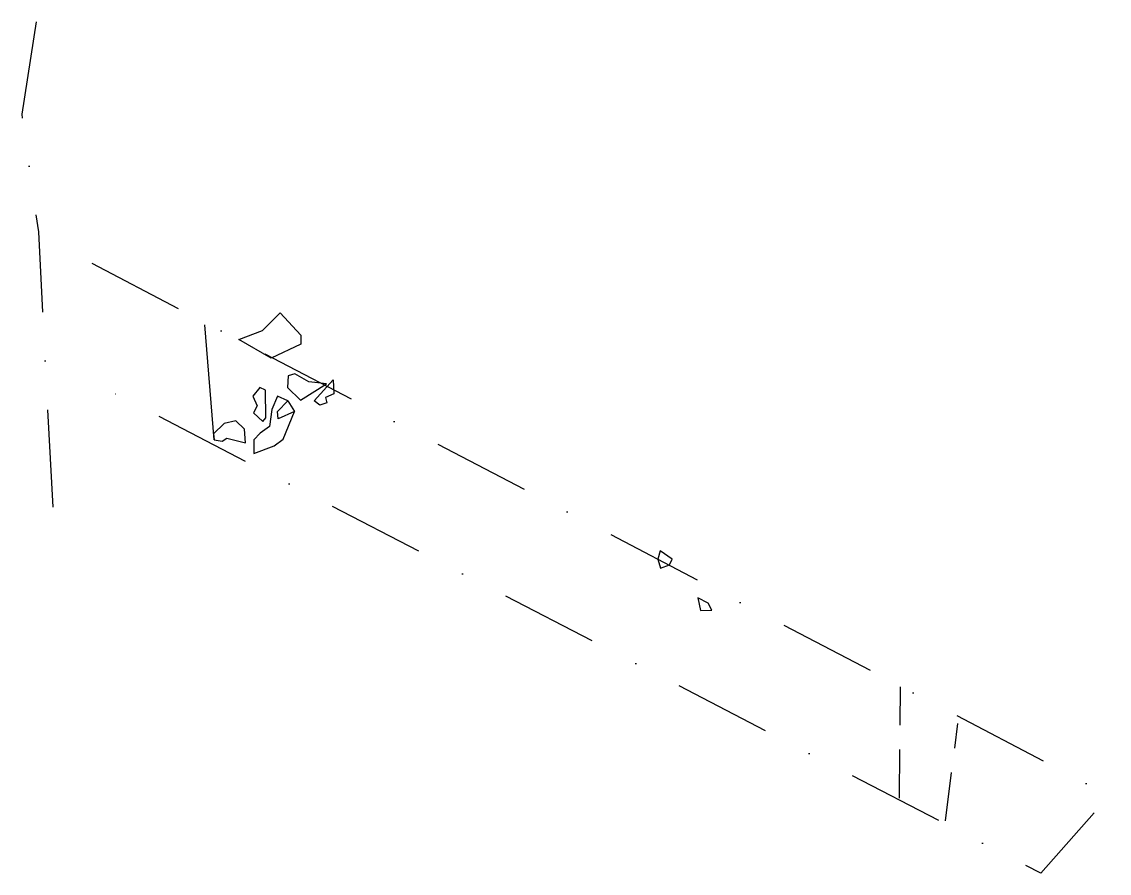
# Model space of a CAD drawing. Extents: x 382 to 661, y -2135 to -1917.
import ezdxf

# ---------------------------------------------------------------- set-up
doc = ezdxf.new("R2010")
doc.units = 0
doc.header["$LTSCALE"] = 25
doc.header["$MEASUREMENT"] = 0
doc.linetypes.add('GESTRICHELT', pattern=[0.75, 0.5, -0.25])
doc.linetypes.add('STRICHPUNKTX2', pattern=[2, 1, -0.5, 0, -0.5])
for name, color, linetype in [('BEFUND', 1, 'CONTINUOUS'), ('BEFUND_UNSICHER', 1, 'GESTRICHELT'), ('GRABUNGSGRENZE', 3, 'STRICHPUNKTX2'), ('STEINE', 4, 'CONTINUOUS')]:
    doc.layers.add(name, color=color, linetype=linetype)

msp = doc.modelspace()

# ---------------------------------------------------------------- linework, layer by layer
at = {"layer": 'BEFUND'}
msp.add_lwpolyline([(431.7, -2024.28), (429.31, -1994.79)], dxfattribs=at)
at = {"layer": 'BEFUND_UNSICHER'}
for points in [[(607.58, -2116.18), (607.87, -2087.64)], [(619.41, -2121.97), (622.6, -2097.05)]]:
    msp.add_lwpolyline(points, dxfattribs=at)
at = {"layer": 'GRABUNGSGRENZE', "flags": 128}
for points in [[(386.05, -1917.01), (382.31, -1940.69), (386.58, -1970.93), (390.76, -2051.1)], [(400.31, -1978.94), (661.45, -2115.5), (643.86, -2135.45), (399.68, -2009.04)]]:
    msp.add_lwpolyline(points, dxfattribs=at)
at = {"layer": 'STEINE'}
for points in [[(438.01, -1998.54), (444.11, -1996.24), (448.67, -1991.68), (453.93, -1997.42), (453.99, -1999.76), (446.35, -2003.31), (438.01, -1998.54)], [(460.51, -2009.9), (456.03, -2009.37), (452.45, -2007.33), (450.66, -2007.81), (450.56, -2010.82), (453.82, -2014.08), (460.51, -2009.9)], [(462.26, -2008.86), (462.46, -2012.43), (460.3, -2013.36), (460.59, -2014.8), (458.79, -2015.38), (457.33, -2014.24), (462.26, -2008.86)], [(444.98, -2018.58), (444.89, -2011.49), (443.43, -2010.81), (441.61, -2013.02), (442.74, -2015.53), (441.79, -2017.3), (444.2, -2019.58), (444.98, -2018.58)], [(450.61, -2014.23), (447.92, -2013.07), (446.5, -2016.46), (445.92, -2020.88), (443.55, -2022.53), (441.89, -2024.23), (441.88, -2027.75), (447.06, -2025.79), (449.38, -2024.1), (452.3, -2017.01)], [(450.61, -2014.23), (452.3, -2017.01), (448.09, -2018.88), (447.96, -2016.99), (450.61, -2014.23)], [(439.74, -2025.07), (439.49, -2021.49), (437.28, -2019.42), (434.26, -2020.09), (431.57, -2022.69), (431.7, -2024.28), (433.78, -2024.62), (434.96, -2023.87), (439.74, -2025.07)], [(546.29, -2057.17), (548.54, -2056.34), (549.28, -2054.87), (546.15, -2052.73), (545.61, -2054.86), (546.29, -2057.17)], [(559.47, -2067.92), (558.53, -2066.13), (555.85, -2064.76), (556.51, -2068.08), (559.47, -2067.92)]]:
    msp.add_lwpolyline(points, dxfattribs=at)

doc.saveas('drawing.dxf')
